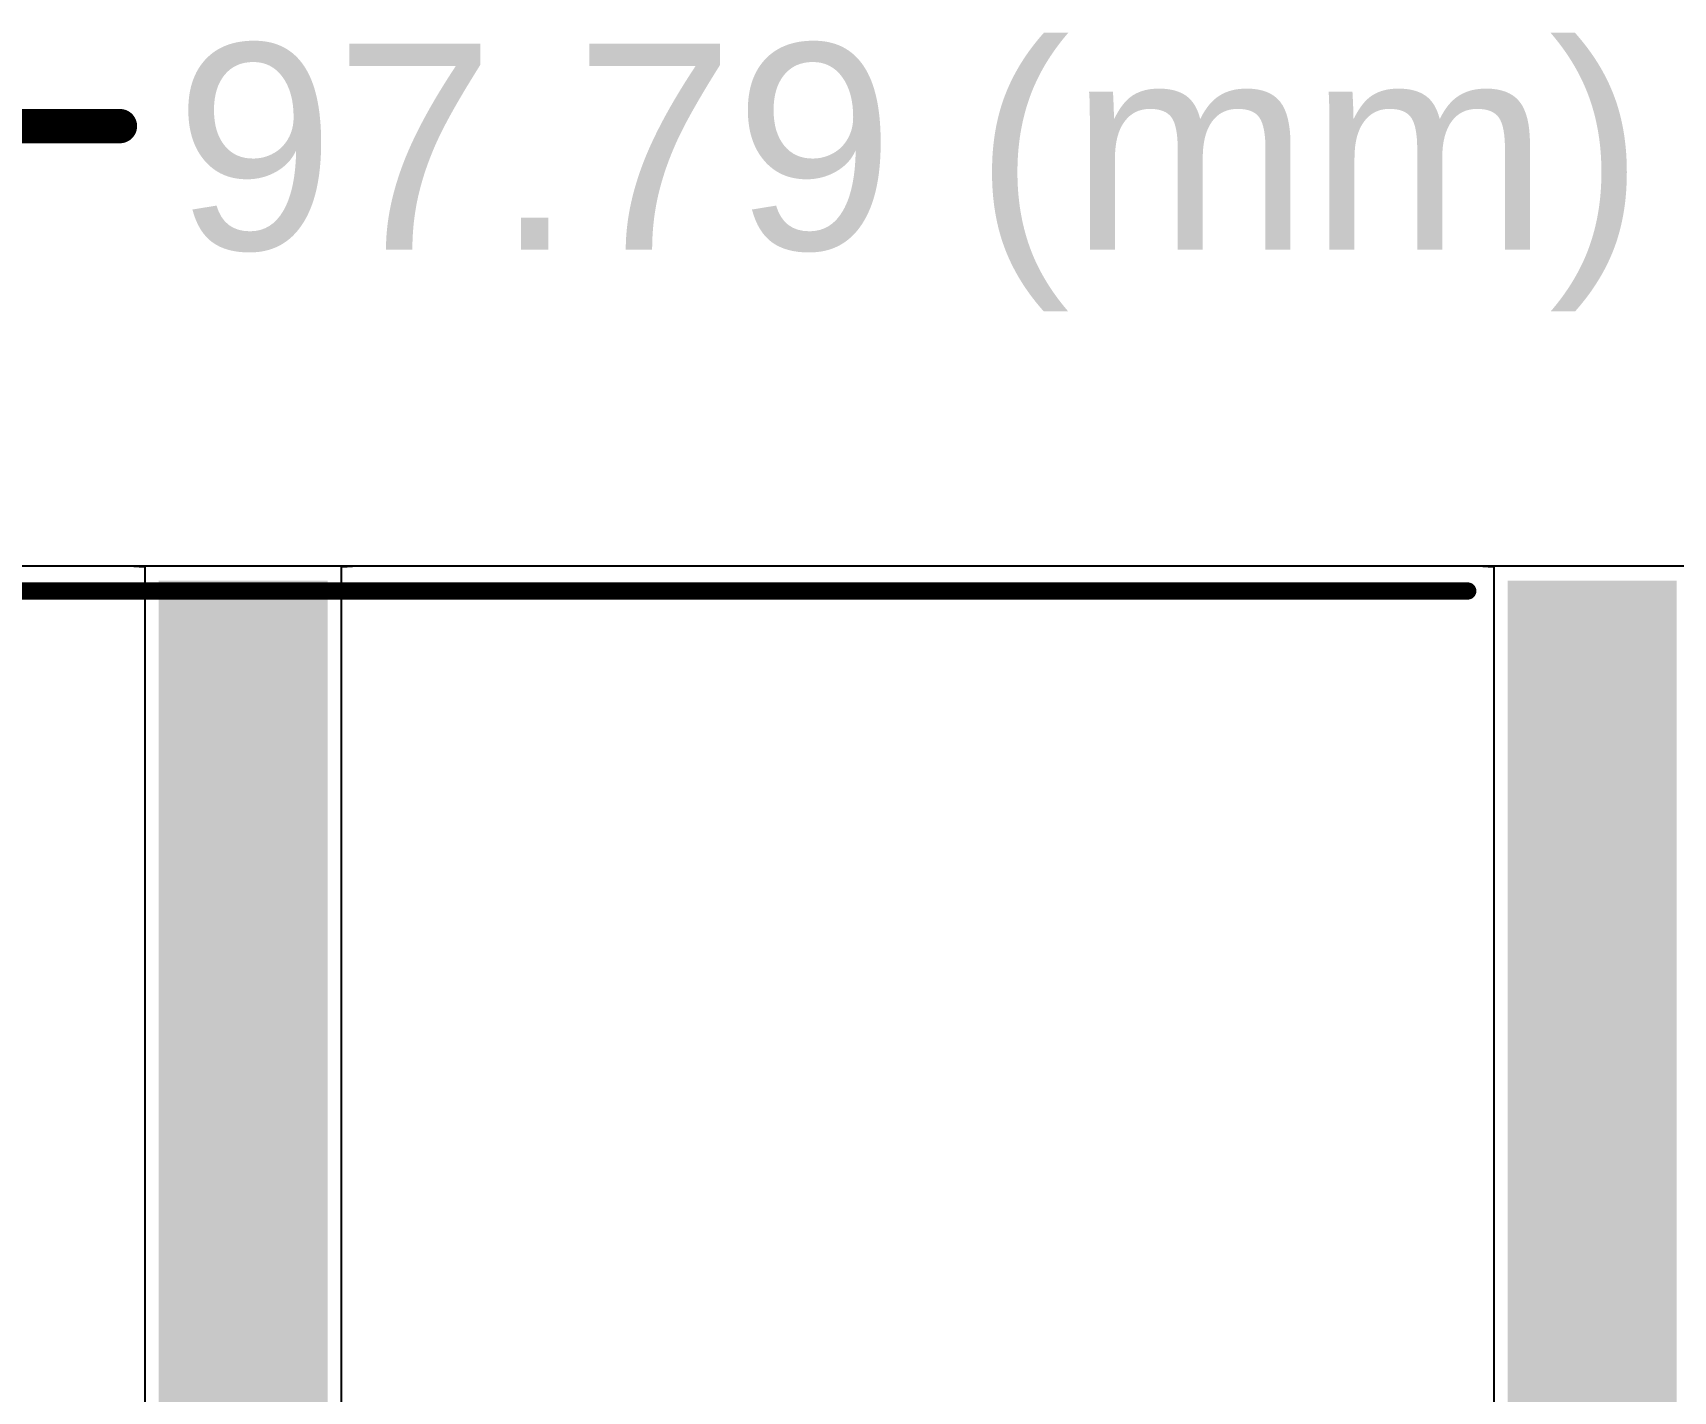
# Model space of a CAD drawing. Header units: millimetres. Extents: x -0.13 to 3.86, y -0.01 to 4.3.
# Drawn here: x 1.5977 to 2.0759, y 3.8992 to 4.2952 of the extents above; entities that cross this region are included whole.
import ezdxf

# ---------------------------------------------------------------- set-up
doc = ezdxf.new("R2010")
doc.units = ezdxf.units.MM
doc.header["$MEASUREMENT"] = 0
for name, color, linetype in [('BottomLayer', 5, 'Continuous'), ('BottomPaste', 16, 'Continuous'), ('BottomSolder', 6, 'Continuous'), ('Mechanical1', 6, 'Continuous'), ('TopLayer', 1, 'Continuous'), ('TopOverlay', 2, 'Continuous'), ('TopPaste', 8, 'Continuous'), ('TopSolder', 216, 'Continuous')]:
    doc.layers.add(name, color=color, linetype=linetype)
doc.styles.add('Arial', font='arial.ttf', dxfattribs={"height": 0.2})

# ---------------------------------------------------------------- blocks, each defined once
blk = doc.blocks.new('1054301305_B_190')
at = {"layer": 'BottomLayer'}
blk.add_hatch(color=5, dxfattribs=at).paths.add_polyline_path([(-0.30787, 0.25847), (-0.26457, 0.25847), (-0.26457, -0.06437), (-0.30787, -0.06437)])
at = {"layer": 'BottomPaste'}
blk.add_hatch(color=16, dxfattribs=at).paths.add_polyline_path([(-0.30787, 0.25847), (-0.26457, 0.25847), (-0.26457, -0.06437), (-0.30787, -0.06437)])
at = {"layer": 'BottomSolder'}
blk.add_hatch(color=6, dxfattribs=at).paths.add_polyline_path([(-0.31087, 0.26147), (-0.26157, 0.26147), (-0.26157, -0.06737), (-0.31087, -0.06737)])
blk = doc.blocks.new('1054301305_193')
at = {"layer": 'TopLayer'}
blk.add_hatch(color=1, dxfattribs=at).paths.add_polyline_path([(-0.30787, 0.06437), (-0.26457, 0.06437), (-0.26457, -0.25847), (-0.30787, -0.25847)])
at = {"layer": 'TopPaste'}
blk.add_hatch(color=8, dxfattribs=at).paths.add_polyline_path([(-0.30787, 0.06437), (-0.26457, 0.06437), (-0.26457, -0.25847), (-0.30787, -0.25847)])
at = {"layer": 'TopSolder'}
blk.add_hatch(color=216, dxfattribs=at).paths.add_polyline_path([(-0.31087, 0.06737), (-0.26157, 0.06737), (-0.26157, -0.26147), (-0.31087, -0.26147)])
at = {"layer": 'TopOverlay', "const_width": 0.005}
blk.add_lwpolyline([(0.24803, -0.25846), (-0.25, -0.25846)], dxfattribs=at)
at = {"layer": 'TopOverlay', "const_width": 0.0025}
blk.add_lwpolyline([(-0.25125, -0.25846, 1), (-0.24875, -0.25846, 1)], format="xyb", close=True, dxfattribs=at)

msp = doc.modelspace()

# ---------------------------------------------------------------- linework, layer by layer
at = {"layer": 'BottomLayer'}
for p, q in [((0.0102, 4.1398), (1.62549, 4.1398)), ((1.62549, 4.1398), (1.63035, 4.13947)), ((1.63035, 4.13947), (1.63035, 4.1348)), ((1.68765, 4.13947), (1.69251, 4.1398)), ((1.68765, 4.1348), (1.68765, 4.13947)), ((1.69251, 4.1398), (2.19793, 4.1398)), ((1.63035, 4.1348), (1.63035, 3.80263)), ((1.68765, 3.80263), (1.68765, 4.1348))]:
    msp.add_line(p, q, dxfattribs=at)
at = {"layer": 'Mechanical1', "const_width": 0.01}
msp.add_lwpolyline([(0, 4.268), (1.62309, 4.268)], dxfattribs=at)
at = {"layer": 'Mechanical1', "const_width": 0.005}
msp.add_lwpolyline([(1.62059, 4.268, 1), (1.62559, 4.268, 1)], format="xyb", close=True, dxfattribs=at)
at = {"layer": 'TopLayer'}
for p, q in [((1.51329, 4.1398), (2.01871, 4.1398)), ((2.01871, 4.1398), (2.02357, 4.13947)), ((2.02357, 4.13947), (2.02357, 4.1348)), ((2.02357, 4.1348), (2.02357, 3.80263))]:
    msp.add_line(p, q, dxfattribs=at)

# ---------------------------------------------------------------- block references
at = {"rotation": 180}
msp.add_blockref('1054301305_193', (1.766, 3.874), dxfattribs=at)
msp.add_blockref('1054301305_B_190', (1.94522, 3.874))

# ---------------------------------------------------------------- texts
at = {"layer": 'Mechanical1', "style": 'Arial'}
msp.add_text('97.79 (mm)', height=0.06, dxfattribs=at).set_placement((1.63909, 4.23201))

doc.saveas('drawing.dxf')
